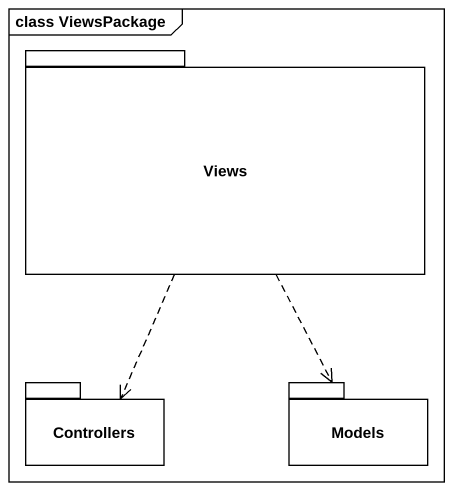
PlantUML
@startuml
mainframe class ViewsPackage
package Views {
}
package Controllers {
}
package Models {
}
Views ..> Controllers
Views ..> Models
@enduml
